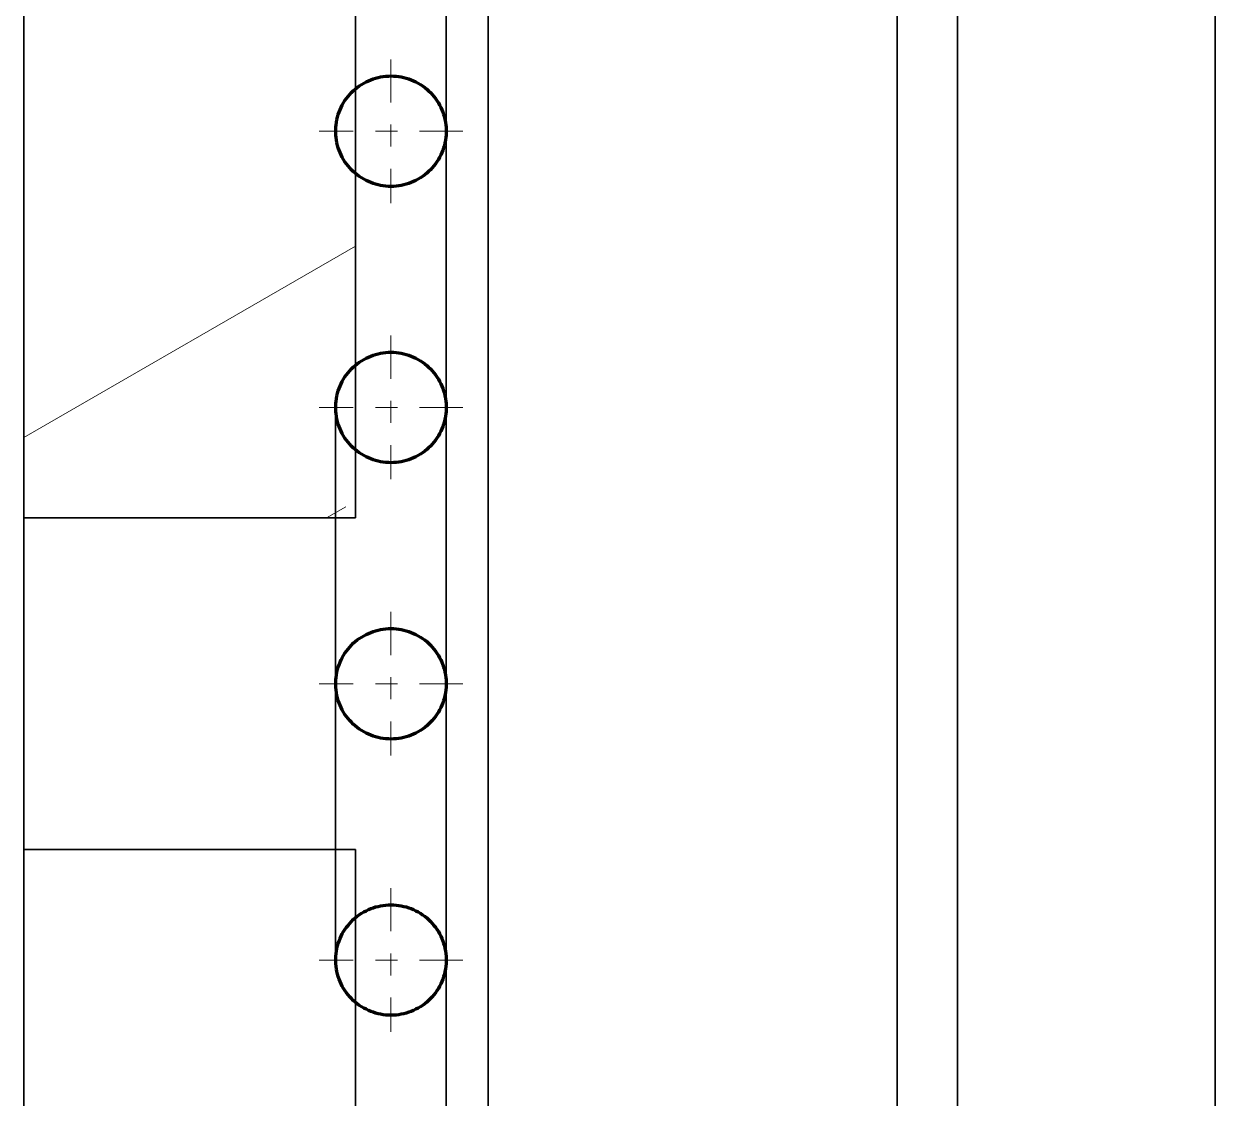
# Model space of a CAD drawing. Extents: x 23 to 587, y 4 to 413.
# Drawn here: x 172.92 to 178.31, y 148.64 to 153.5 of the extents above; entities that cross this region are included whole.
import ezdxf

# ---------------------------------------------------------------- set-up
doc = ezdxf.new("R2010")
doc.units = 0
doc.linetypes.add('DASHDOT', pattern=[18.5, 12, -3, 0.5, -3])
doc.linetypes.add('DASHED', pattern=[15, 12, -3])
doc.layers.get('0').update_dxf_attribs({"lineweight": 13})

# ---------------------------------------------------------------- blocks, each defined once
blk = doc.blocks.new('BLOCK6988')
at = {"color": 7, "linetype": 'DASHDOT', "lineweight": 13, "ltscale": 0.0325}
for p, q in [((1.821, 25.65), (1.821, 24.35)), ((2.471, 25), (1.171, 25))]:
    blk.add_line(p, q, dxfattribs=at)
blk = doc.blocks.new('BLOCK6989')
at = {"color": 7, "linetype": 'DASHDOT', "lineweight": 13, "ltscale": 0.0325}
for p, q in [((1.821, 23.15), (1.821, 21.85)), ((2.471, 22.5), (1.171, 22.5))]:
    blk.add_line(p, q, dxfattribs=at)
blk = doc.blocks.new('BLOCK6990')
at = {"color": 7, "linetype": 'DASHDOT', "lineweight": 13, "ltscale": 0.0325}
for p, q in [((1.821, 20.65), (1.821, 19.35)), ((2.471, 20), (1.171, 20))]:
    blk.add_line(p, q, dxfattribs=at)
blk = doc.blocks.new('BLOCK6991')
at = {"color": 7, "linetype": 'DASHDOT', "lineweight": 13, "ltscale": 0.0325}
for p, q in [((1.821, 18.15), (1.821, 16.85)), ((2.471, 17.5), (1.171, 17.5))]:
    blk.add_line(p, q, dxfattribs=at)
blk = doc.blocks.new('BLOCK7007')
at = {"color": 7, "lineweight": 35}
for p, q in [((6.4, -47.45), (6.4, 47.55)), ((2.7, 45.8), (2.7, 0.05)), ((9.278, 41.372), (9.278, -19.761)), ((-1.5, 18.5), (-1.5, -18.5)), ((1.5, 18.5), (1.5, -18.5))]:
    blk.add_line(p, q, dxfattribs=at)
at = {"color": 7, "lineweight": 35, "ltscale": 0.175}
for p, q in [((-1.5, 28.5), (-1.5, 21.5)), ((1.5, 28.5), (1.5, 21.5))]:
    blk.add_line(p, q, dxfattribs=at)
at = {"color": 7, "lineweight": 35, "ltscale": 0.0625}
for p, q in [((2.321, 27.5), (2.321, 25)), ((2.321, 25), (2.321, 22.5)), ((1.321, 22.5), (1.321, 20)), ((2.321, 22.5), (2.321, 20)), ((1.321, 20), (1.321, 17.5)), ((2.321, 20), (2.321, 17.5)), ((2.321, 17.5), (2.321, 15))]:
    blk.add_line(p, q, dxfattribs=at)
at = {"color": 7, "lineweight": 35, "ltscale": 0.075}
for p, q in [((-1.5, 21.5), (1.5, 21.5)), ((-1.5, 21.5), (-1.5, 18.5)), ((-1.5, 18.5), (1.5, 18.5))]:
    blk.add_line(p, q, dxfattribs=at)
at = {"color": 7, "lineweight": 35}
for centre in [(1.821, 25), (1.821, 22.5), (1.821, 20), (1.821, 17.5)]:
    blk.add_circle(centre, 0.5, dxfattribs=at)
blk.add_open_spline([(6.951, 44.46), (6.947, 44.397), (6.946, 44.307), (6.946, 44.174), (6.946, 44.042), (6.946, 43.858), (6.946, 43.622), (6.946, 43.334), (6.946, 42.995), (6.946, 42.604), (6.946, 42.163), (6.946, 41.671), (6.946, 41.13), (6.946, 40.54), (6.946, 39.901), (6.946, 39.216), (6.946, 38.483), (6.946, 37.705), (6.946, 36.882), (6.946, 36.015), (6.946, 35.106), (6.946, 34.154), (6.946, 33.162), (6.946, 32.13), (6.946, 31.061), (6.946, 29.954), (6.946, 28.812), (6.946, 27.635), (6.946, 26.426), (6.946, 25.185), (6.946, 23.914), (6.946, 22.615), (6.946, 21.289), (6.946, 19.938), (6.946, 18.563), (6.946, 17.165), (6.946, 15.748), (6.946, 14.312), (6.946, 12.859), (6.946, 11.39), (6.946, 9.908), (6.946, 8.415), (6.946, 6.911), (6.946, 5.399), (6.946, 3.881), (6.946, 2.358), (6.946, 0.833), (6.946, -0.694), (6.946, -2.219), (6.946, -3.742), (6.946, -5.26), (6.946, -6.772), (6.946, -8.276), (6.946, -9.77), (6.946, -11.252), (6.946, -12.721), (6.946, -14.175), (6.946, -15.611), (6.946, -17.029), (6.946, -18.427), (6.946, -19.803), (6.946, -20.712), (6.946, -21.163)], degree=3, knots=[0, 0, 0, 0, 0.189433, 0.268467, 0.40013, 0.584286, 0.820495, 1.108622, 1.448322, 1.839192, 2.280765, 2.772517, 3.31386, 3.904152, 4.542687, 5.228707, 5.961393, 6.739873, 7.563221, 8.430454, 9.340541, 10.292398, 11.28489, 12.316835, 13.387005, 14.494125, 15.636877, 16.813898, 18.023788, 19.265104, 20.53637, 21.83607, 23.162657, 24.514551, 25.890141, 27.287789, 28.70583, 30.142576, 31.596315, 33.065316, 34.547829, 36.042088, 37.546313, 39.058714, 40.577488, 42.100827, 43.626917, 45.153939, 46.680075, 48.203507, 49.722421, 51.235007, 52.739465, 54.234002, 55.716838, 57.186207, 58.640359, 60.077562, 61.496104, 62.894296, 64.270472, 65.622993, 65.622993, 65.622993, 65.622993], dxfattribs=at)
blk = doc.blocks.new('BLOCK7029')
at = {"color": 7, "linetype": 'DASHED', "lineweight": 140, "ltscale": 0.000586049}
for p, q in [((1.575, 25.435), (1.596, 25.446)), ((2.047, 25.446), (2.068, 25.435)), ((1.596, 24.554), (1.575, 24.565)), ((2.068, 24.565), (2.047, 24.554))]:
    blk.add_line(p, q, dxfattribs=at)
at = {"color": 7, "linetype": 'DASHED', "lineweight": 140, "ltscale": 0.000586073}
for p, q in [((1.596, 25.446), (1.617, 25.456)), ((1.617, 24.544), (1.596, 24.554))]:
    blk.add_line(p, q, dxfattribs=at)
at = {"color": 7, "linetype": 'DASHED', "lineweight": 140, "ltscale": 0.000586065}
for p, q in [((1.617, 25.456), (1.638, 25.465)), ((1.915, 25.491), (1.938, 25.486)), ((1.638, 24.535), (1.617, 24.544)), ((1.938, 24.514), (1.915, 24.509))]:
    blk.add_line(p, q, dxfattribs=at)
at = {"color": 7, "linetype": 'DASHED', "lineweight": 140, "ltscale": 0.000586068}
for p, q in [((1.638, 25.465), (1.66, 25.473)), ((1.683, 25.48), (1.705, 25.486)), ((1.938, 25.486), (1.96, 25.48)), ((1.433, 25.314), (1.448, 25.332)), ((2.195, 25.332), (2.21, 25.314)), ((1.448, 24.668), (1.433, 24.686)), ((2.21, 24.686), (2.195, 24.668)), ((1.66, 24.527), (1.638, 24.535)), ((1.705, 24.514), (1.683, 24.52)), ((1.96, 24.52), (1.938, 24.514))]:
    blk.add_line(p, q, dxfattribs=at)
at = {"color": 7, "linetype": 'DASHED', "lineweight": 140, "ltscale": 0.000586063}
for p, q in [((1.66, 25.473), (1.683, 25.48)), ((1.728, 25.491), (1.751, 25.495)), ((1.798, 25.499), (1.821, 25.5)), ((1.892, 25.495), (1.915, 25.491)), ((2.005, 25.465), (2.026, 25.456)), ((1.352, 25.172), (1.361, 25.194)), ((1.361, 24.806), (1.352, 24.828)), ((1.683, 24.52), (1.66, 24.527)), ((1.751, 24.505), (1.728, 24.509)), ((1.821, 24.5), (1.798, 24.501)), ((1.915, 24.509), (1.892, 24.505)), ((2.026, 24.544), (2.005, 24.535))]:
    blk.add_line(p, q, dxfattribs=at)
at = {"color": 7, "linetype": 'DASHED', "lineweight": 140, "ltscale": 0.000586062}
for p, q in [((1.705, 25.486), (1.728, 25.491)), ((1.751, 25.495), (1.775, 25.498)), ((1.868, 25.498), (1.892, 25.495)), ((2.282, 25.194), (2.291, 25.172)), ((2.291, 24.828), (2.282, 24.806)), ((1.728, 24.509), (1.705, 24.514)), ((1.775, 24.502), (1.751, 24.505)), ((1.892, 24.505), (1.868, 24.502))]:
    blk.add_line(p, q, dxfattribs=at)
at = {"color": 7, "linetype": 'DASHED', "lineweight": 140, "ltscale": 0.000586067}
for p, q in [((1.775, 25.498), (1.798, 25.499)), ((1.798, 24.501), (1.775, 24.502))]:
    blk.add_line(p, q, dxfattribs=at)
at = {"color": 7, "linetype": 'DASHED', "lineweight": 140, "ltscale": 0.000586066}
for p, q in [((1.821, 25.5), (1.845, 25.499)), ((1.555, 25.423), (1.575, 25.435)), ((1.575, 24.565), (1.555, 24.577)), ((1.845, 24.501), (1.821, 24.5))]:
    blk.add_line(p, q, dxfattribs=at)
at = {"color": 7, "linetype": 'DASHED', "lineweight": 140, "ltscale": 0.000586064}
for p, q in [((1.845, 25.499), (1.868, 25.498)), ((1.448, 25.332), (1.464, 25.349)), ((2.068, 25.435), (2.088, 25.423)), ((2.179, 25.349), (2.195, 25.332)), ((1.464, 24.651), (1.448, 24.668)), ((2.088, 24.577), (2.068, 24.565)), ((2.195, 24.668), (2.179, 24.651)), ((1.868, 24.502), (1.845, 24.501))]:
    blk.add_line(p, q, dxfattribs=at)
at = {"color": 7, "linetype": 'DASHED', "lineweight": 140, "ltscale": 0.00058606}
for p, q in [((1.96, 25.48), (1.983, 25.473)), ((1.37, 25.215), (1.381, 25.236)), ((1.405, 25.277), (1.418, 25.296)), ((2.225, 25.296), (2.238, 25.277)), ((1.381, 24.764), (1.37, 24.785)), ((1.418, 24.704), (1.405, 24.723)), ((2.238, 24.723), (2.225, 24.704)), ((1.983, 24.527), (1.96, 24.52))]:
    blk.add_line(p, q, dxfattribs=at)
at = {"color": 7, "linetype": 'DASHED', "lineweight": 140, "ltscale": 0.000586071}
for p, q in [((1.983, 25.473), (2.005, 25.465)), ((1.392, 25.257), (1.405, 25.277)), ((1.405, 24.723), (1.392, 24.743)), ((2.005, 24.535), (1.983, 24.527))]:
    blk.add_line(p, q, dxfattribs=at)
at = {"color": 7, "linetype": 'DASHED', "lineweight": 140, "ltscale": 0.000586076}
for p, q in [((2.026, 25.456), (2.047, 25.446)), ((2.047, 24.554), (2.026, 24.544))]:
    blk.add_line(p, q, dxfattribs=at)
at = {"color": 7, "linetype": 'DASHED', "lineweight": 140, "ltscale": 0.000586086}
for p, q in [((1.464, 25.349), (1.481, 25.366)), ((2.291, 25.172), (2.298, 25.15)), ((2.298, 24.85), (2.291, 24.828)), ((1.481, 24.634), (1.464, 24.651))]:
    blk.add_line(p, q, dxfattribs=at)
at = {"color": 7, "linetype": 'DASHED', "lineweight": 140, "ltscale": 0.00058604}
for p, q in [((1.481, 25.366), (1.498, 25.381)), ((2.145, 25.381), (2.162, 25.366)), ((1.498, 24.619), (1.481, 24.634)), ((2.162, 24.634), (2.145, 24.619))]:
    blk.add_line(p, q, dxfattribs=at)
at = {"color": 7, "linetype": 'DASHED', "lineweight": 140, "ltscale": 0.000586083}
for p, q in [((1.498, 25.381), (1.516, 25.396)), ((1.535, 25.41), (1.555, 25.423)), ((2.127, 25.396), (2.145, 25.381)), ((2.162, 25.366), (2.179, 25.349)), ((1.516, 24.604), (1.498, 24.619)), ((1.555, 24.577), (1.535, 24.59)), ((2.145, 24.619), (2.127, 24.604)), ((2.179, 24.651), (2.162, 24.634))]:
    blk.add_line(p, q, dxfattribs=at)
at = {"color": 7, "linetype": 'DASHED', "lineweight": 140, "ltscale": 0.000586042}
for p, q in [((1.516, 25.396), (1.535, 25.41)), ((2.108, 25.41), (2.127, 25.396)), ((1.535, 24.59), (1.516, 24.604)), ((2.127, 24.604), (2.108, 24.59))]:
    blk.add_line(p, q, dxfattribs=at)
at = {"color": 7, "linetype": 'DASHED', "lineweight": 140, "ltscale": 0.000586085}
for p, q in [((2.088, 25.423), (2.108, 25.41)), ((1.345, 25.15), (1.352, 25.172)), ((1.352, 24.828), (1.345, 24.85)), ((2.108, 24.59), (2.088, 24.577))]:
    blk.add_line(p, q, dxfattribs=at)
at = {"color": 7, "linetype": 'DASHED', "lineweight": 140, "ltscale": 0.000586075}
for p, q in [((1.381, 25.236), (1.392, 25.257)), ((1.392, 24.743), (1.381, 24.764))]:
    blk.add_line(p, q, dxfattribs=at)
at = {"color": 7, "linetype": 'DASHED', "lineweight": 140, "ltscale": 0.000586057}
for p, q in [((1.418, 25.296), (1.433, 25.314)), ((2.21, 25.314), (2.225, 25.296)), ((1.322, 25.012), (1.323, 25.035)), ((2.32, 25.035), (2.321, 25.012)), ((1.323, 24.965), (1.322, 24.988)), ((2.321, 24.988), (2.32, 24.965)), ((1.433, 24.686), (1.418, 24.704)), ((2.225, 24.704), (2.21, 24.686))]:
    blk.add_line(p, q, dxfattribs=at)
at = {"color": 7, "linetype": 'DASHED', "lineweight": 140, "ltscale": 0.000586072}
for p, q in [((2.238, 25.277), (2.251, 25.257)), ((2.251, 24.743), (2.238, 24.723))]:
    blk.add_line(p, q, dxfattribs=at)
at = {"color": 7, "linetype": 'DASHED', "lineweight": 140, "ltscale": 0.000586077}
for p, q in [((2.251, 25.257), (2.262, 25.236)), ((2.262, 24.764), (2.251, 24.743))]:
    blk.add_line(p, q, dxfattribs=at)
at = {"color": 7, "linetype": 'DASHED', "lineweight": 140, "ltscale": 0.000586059}
for p, q in [((2.262, 25.236), (2.273, 25.215)), ((2.273, 24.785), (2.262, 24.764))]:
    blk.add_line(p, q, dxfattribs=at)
at = {"color": 7, "linetype": 'DASHED', "lineweight": 140, "ltscale": 0.000586045}
for p, q in [((1.333, 25.105), (1.338, 25.128)), ((1.338, 24.872), (1.333, 24.895))]:
    blk.add_line(p, q, dxfattribs=at)
at = {"color": 7, "linetype": 'DASHED', "lineweight": 140, "ltscale": 0.000586043}
for p, q in [((1.338, 25.128), (1.345, 25.15)), ((2.298, 25.15), (2.305, 25.128)), ((1.345, 24.85), (1.338, 24.872)), ((2.305, 24.872), (2.298, 24.85))]:
    blk.add_line(p, q, dxfattribs=at)
at = {"color": 7, "linetype": 'DASHED', "lineweight": 140, "ltscale": 0.000586047}
for p, q in [((1.361, 25.194), (1.37, 25.215)), ((2.273, 25.215), (2.282, 25.194)), ((1.37, 24.785), (1.361, 24.806)), ((2.282, 24.806), (2.273, 24.785))]:
    blk.add_line(p, q, dxfattribs=at)
at = {"color": 7, "linetype": 'DASHED', "lineweight": 140, "ltscale": 0.000586044}
for p, q in [((2.305, 25.128), (2.31, 25.105)), ((2.31, 24.895), (2.305, 24.872))]:
    blk.add_line(p, q, dxfattribs=at)
at = {"color": 7, "linetype": 'DASHED', "lineweight": 140, "ltscale": 0.000586033}
for p, q in [((1.322, 24.988), (1.322, 25.012)), ((2.321, 25.012), (2.321, 24.988))]:
    blk.add_line(p, q, dxfattribs=at)
at = {"color": 7, "linetype": 'DASHED', "lineweight": 140, "ltscale": 0.000586081}
for p, q in [((1.323, 25.035), (1.325, 25.058)), ((2.318, 25.058), (2.32, 25.035)), ((1.325, 24.942), (1.323, 24.965)), ((2.32, 24.965), (2.318, 24.942))]:
    blk.add_line(p, q, dxfattribs=at)
at = {"color": 7, "linetype": 'DASHED', "lineweight": 140, "ltscale": 0.000586052}
for p, q in [((1.325, 25.058), (1.328, 25.082)), ((2.315, 25.082), (2.318, 25.058)), ((1.328, 24.918), (1.325, 24.942)), ((2.318, 24.942), (2.315, 24.918))]:
    blk.add_line(p, q, dxfattribs=at)
at = {"color": 7, "linetype": 'DASHED', "lineweight": 140, "ltscale": 0.000586106}
for p, q in [((1.328, 25.082), (1.333, 25.105)), ((2.31, 25.105), (2.315, 25.082)), ((1.333, 24.895), (1.328, 24.918)), ((2.315, 24.918), (2.31, 24.895))]:
    blk.add_line(p, q, dxfattribs=at)
blk = doc.blocks.new('BLOCK7031')
at = {"color": 7, "linetype": 'DASHED', "lineweight": 140, "ltscale": 0.000586065}
for p, q in [((1.617, 22.956), (1.638, 22.965)), ((1.915, 22.991), (1.938, 22.986)), ((1.638, 22.035), (1.617, 22.044)), ((1.938, 22.014), (1.915, 22.009))]:
    blk.add_line(p, q, dxfattribs=at)
at = {"color": 7, "linetype": 'DASHED', "lineweight": 140, "ltscale": 0.000586068}
for p, q in [((1.638, 22.965), (1.66, 22.973)), ((1.683, 22.98), (1.705, 22.986)), ((1.938, 22.986), (1.96, 22.98)), ((1.433, 22.814), (1.448, 22.832)), ((2.195, 22.832), (2.21, 22.814)), ((1.448, 22.168), (1.433, 22.186)), ((2.21, 22.186), (2.195, 22.168)), ((1.66, 22.027), (1.638, 22.035)), ((1.705, 22.014), (1.683, 22.02)), ((1.96, 22.02), (1.938, 22.014))]:
    blk.add_line(p, q, dxfattribs=at)
at = {"color": 7, "linetype": 'DASHED', "lineweight": 140, "ltscale": 0.000586063}
for p, q in [((1.66, 22.973), (1.683, 22.98)), ((1.728, 22.991), (1.751, 22.995)), ((1.798, 22.999), (1.821, 23)), ((1.892, 22.995), (1.915, 22.991)), ((2.005, 22.965), (2.026, 22.956)), ((1.352, 22.672), (1.361, 22.694)), ((1.361, 22.306), (1.352, 22.328)), ((1.683, 22.02), (1.66, 22.027)), ((1.751, 22.005), (1.728, 22.009)), ((1.821, 22), (1.798, 22.001)), ((1.915, 22.009), (1.892, 22.005)), ((2.026, 22.044), (2.005, 22.035))]:
    blk.add_line(p, q, dxfattribs=at)
at = {"color": 7, "linetype": 'DASHED', "lineweight": 140, "ltscale": 0.000586062}
for p, q in [((1.705, 22.986), (1.728, 22.991)), ((1.751, 22.995), (1.775, 22.998)), ((1.868, 22.998), (1.892, 22.995)), ((2.282, 22.694), (2.291, 22.672)), ((2.291, 22.328), (2.282, 22.306)), ((1.728, 22.009), (1.705, 22.014)), ((1.775, 22.002), (1.751, 22.005)), ((1.892, 22.005), (1.868, 22.002))]:
    blk.add_line(p, q, dxfattribs=at)
at = {"color": 7, "linetype": 'DASHED', "lineweight": 140, "ltscale": 0.000586067}
for p, q in [((1.775, 22.998), (1.798, 22.999)), ((1.798, 22.001), (1.775, 22.002))]:
    blk.add_line(p, q, dxfattribs=at)
at = {"color": 7, "linetype": 'DASHED', "lineweight": 140, "ltscale": 0.000586066}
for p, q in [((1.821, 23), (1.845, 22.999)), ((1.555, 22.923), (1.575, 22.935)), ((1.575, 22.065), (1.555, 22.077)), ((1.845, 22.001), (1.821, 22))]:
    blk.add_line(p, q, dxfattribs=at)
at = {"color": 7, "linetype": 'DASHED', "lineweight": 140, "ltscale": 0.000586064}
for p, q in [((1.845, 22.999), (1.868, 22.998)), ((2.068, 22.935), (2.088, 22.923)), ((1.448, 22.832), (1.464, 22.849)), ((2.179, 22.849), (2.195, 22.832)), ((1.464, 22.151), (1.448, 22.168)), ((2.195, 22.168), (2.179, 22.151)), ((1.868, 22.002), (1.845, 22.001)), ((2.088, 22.077), (2.068, 22.065))]:
    blk.add_line(p, q, dxfattribs=at)
at = {"color": 7, "linetype": 'DASHED', "lineweight": 140, "ltscale": 0.00058606}
for p, q in [((1.96, 22.98), (1.983, 22.973)), ((1.405, 22.777), (1.418, 22.796)), ((2.225, 22.796), (2.238, 22.777)), ((1.37, 22.715), (1.381, 22.736)), ((1.381, 22.264), (1.37, 22.285)), ((1.418, 22.204), (1.405, 22.223)), ((2.238, 22.223), (2.225, 22.204)), ((1.983, 22.027), (1.96, 22.02))]:
    blk.add_line(p, q, dxfattribs=at)
at = {"color": 7, "linetype": 'DASHED', "lineweight": 140, "ltscale": 0.000586071}
for p, q in [((1.983, 22.973), (2.005, 22.965)), ((1.392, 22.757), (1.405, 22.777)), ((1.405, 22.223), (1.392, 22.243)), ((2.005, 22.035), (1.983, 22.027))]:
    blk.add_line(p, q, dxfattribs=at)
at = {"color": 7, "linetype": 'DASHED', "lineweight": 140, "ltscale": 0.000586086}
for p, q in [((1.464, 22.849), (1.481, 22.866)), ((2.291, 22.672), (2.298, 22.65)), ((2.298, 22.35), (2.291, 22.328)), ((1.481, 22.134), (1.464, 22.151))]:
    blk.add_line(p, q, dxfattribs=at)
at = {"color": 7, "linetype": 'DASHED', "lineweight": 140, "ltscale": 0.00058604}
for p, q in [((1.481, 22.866), (1.498, 22.881)), ((2.145, 22.881), (2.162, 22.866)), ((1.498, 22.119), (1.481, 22.134)), ((2.162, 22.134), (2.145, 22.119))]:
    blk.add_line(p, q, dxfattribs=at)
at = {"color": 7, "linetype": 'DASHED', "lineweight": 140, "ltscale": 0.000586083}
for p, q in [((1.498, 22.881), (1.516, 22.896)), ((1.535, 22.91), (1.555, 22.923)), ((2.127, 22.896), (2.145, 22.881)), ((2.162, 22.866), (2.179, 22.849)), ((1.516, 22.104), (1.498, 22.119)), ((2.145, 22.119), (2.127, 22.104)), ((2.179, 22.151), (2.162, 22.134)), ((1.555, 22.077), (1.535, 22.09))]:
    blk.add_line(p, q, dxfattribs=at)
at = {"color": 7, "linetype": 'DASHED', "lineweight": 140, "ltscale": 0.000586042}
for p, q in [((1.516, 22.896), (1.535, 22.91)), ((2.108, 22.91), (2.127, 22.896)), ((1.535, 22.09), (1.516, 22.104)), ((2.127, 22.104), (2.108, 22.09))]:
    blk.add_line(p, q, dxfattribs=at)
at = {"color": 7, "linetype": 'DASHED', "lineweight": 140, "ltscale": 0.000586049}
for p, q in [((1.575, 22.935), (1.596, 22.946)), ((2.047, 22.946), (2.068, 22.935)), ((1.596, 22.054), (1.575, 22.065)), ((2.068, 22.065), (2.047, 22.054))]:
    blk.add_line(p, q, dxfattribs=at)
at = {"color": 7, "linetype": 'DASHED', "lineweight": 140, "ltscale": 0.000586073}
for p, q in [((1.596, 22.946), (1.617, 22.956)), ((1.617, 22.044), (1.596, 22.054))]:
    blk.add_line(p, q, dxfattribs=at)
at = {"color": 7, "linetype": 'DASHED', "lineweight": 140, "ltscale": 0.000586076}
for p, q in [((2.026, 22.956), (2.047, 22.946)), ((2.047, 22.054), (2.026, 22.044))]:
    blk.add_line(p, q, dxfattribs=at)
at = {"color": 7, "linetype": 'DASHED', "lineweight": 140, "ltscale": 0.000586085}
for p, q in [((2.088, 22.923), (2.108, 22.91)), ((1.345, 22.65), (1.352, 22.672)), ((1.352, 22.328), (1.345, 22.35)), ((2.108, 22.09), (2.088, 22.077))]:
    blk.add_line(p, q, dxfattribs=at)
at = {"color": 7, "linetype": 'DASHED', "lineweight": 140, "ltscale": 0.000586075}
for p, q in [((1.381, 22.736), (1.392, 22.757)), ((1.392, 22.243), (1.381, 22.264))]:
    blk.add_line(p, q, dxfattribs=at)
at = {"color": 7, "linetype": 'DASHED', "lineweight": 140, "ltscale": 0.000586057}
for p, q in [((1.418, 22.796), (1.433, 22.814)), ((2.21, 22.814), (2.225, 22.796)), ((1.322, 22.512), (1.323, 22.535)), ((2.32, 22.535), (2.321, 22.512)), ((1.323, 22.465), (1.322, 22.488)), ((2.321, 22.488), (2.32, 22.465)), ((1.433, 22.186), (1.418, 22.204)), ((2.225, 22.204), (2.21, 22.186))]:
    blk.add_line(p, q, dxfattribs=at)
at = {"color": 7, "linetype": 'DASHED', "lineweight": 140, "ltscale": 0.000586072}
for p, q in [((2.238, 22.777), (2.251, 22.757)), ((2.251, 22.243), (2.238, 22.223))]:
    blk.add_line(p, q, dxfattribs=at)
at = {"color": 7, "linetype": 'DASHED', "lineweight": 140, "ltscale": 0.000586077}
for p, q in [((2.251, 22.757), (2.262, 22.736)), ((2.262, 22.264), (2.251, 22.243))]:
    blk.add_line(p, q, dxfattribs=at)
at = {"color": 7, "linetype": 'DASHED', "lineweight": 140, "ltscale": 0.000586043}
for p, q in [((1.338, 22.628), (1.345, 22.65)), ((2.298, 22.65), (2.305, 22.628)), ((1.345, 22.35), (1.338, 22.372)), ((2.305, 22.372), (2.298, 22.35))]:
    blk.add_line(p, q, dxfattribs=at)
at = {"color": 7, "linetype": 'DASHED', "lineweight": 140, "ltscale": 0.000586047}
for p, q in [((1.361, 22.694), (1.37, 22.715)), ((2.273, 22.715), (2.282, 22.694)), ((1.37, 22.285), (1.361, 22.306)), ((2.282, 22.306), (2.273, 22.285))]:
    blk.add_line(p, q, dxfattribs=at)
at = {"color": 7, "linetype": 'DASHED', "lineweight": 140, "ltscale": 0.000586059}
for p, q in [((2.262, 22.736), (2.273, 22.715)), ((2.273, 22.285), (2.262, 22.264))]:
    blk.add_line(p, q, dxfattribs=at)
at = {"color": 7, "linetype": 'DASHED', "lineweight": 140, "ltscale": 0.000586081}
for p, q in [((1.323, 22.535), (1.325, 22.558)), ((2.318, 22.558), (2.32, 22.535)), ((1.325, 22.442), (1.323, 22.465)), ((2.32, 22.465), (2.318, 22.442))]:
    blk.add_line(p, q, dxfattribs=at)
at = {"color": 7, "linetype": 'DASHED', "lineweight": 140, "ltscale": 0.000586052}
for p, q in [((1.325, 22.558), (1.328, 22.582)), ((2.315, 22.582), (2.318, 22.558)), ((1.328, 22.418), (1.325, 22.442)), ((2.318, 22.442), (2.315, 22.418))]:
    blk.add_line(p, q, dxfattribs=at)
at = {"color": 7, "linetype": 'DASHED', "lineweight": 140, "ltscale": 0.000586106}
for p, q in [((1.328, 22.582), (1.333, 22.605)), ((2.31, 22.605), (2.315, 22.582)), ((1.333, 22.395), (1.328, 22.418)), ((2.315, 22.418), (2.31, 22.395))]:
    blk.add_line(p, q, dxfattribs=at)
at = {"color": 7, "linetype": 'DASHED', "lineweight": 140, "ltscale": 0.000586045}
for p, q in [((1.333, 22.605), (1.338, 22.628)), ((1.338, 22.372), (1.333, 22.395))]:
    blk.add_line(p, q, dxfattribs=at)
at = {"color": 7, "linetype": 'DASHED', "lineweight": 140, "ltscale": 0.000586044}
for p, q in [((2.305, 22.628), (2.31, 22.605)), ((2.31, 22.395), (2.305, 22.372))]:
    blk.add_line(p, q, dxfattribs=at)
at = {"color": 7, "linetype": 'DASHED', "lineweight": 140, "ltscale": 0.000586033}
for p, q in [((1.322, 22.488), (1.322, 22.512)), ((2.321, 22.512), (2.321, 22.488))]:
    blk.add_line(p, q, dxfattribs=at)
blk = doc.blocks.new('BLOCK7033')
at = {"color": 7, "linetype": 'DASHED', "lineweight": 140, "ltscale": 0.000586063}
for p, q in [((1.66, 20.473), (1.683, 20.48)), ((1.728, 20.491), (1.751, 20.495)), ((1.798, 20.499), (1.821, 20.5)), ((1.892, 20.495), (1.915, 20.491)), ((2.005, 20.465), (2.026, 20.456)), ((1.352, 20.172), (1.361, 20.194)), ((1.361, 19.806), (1.352, 19.828)), ((1.683, 19.52), (1.66, 19.527)), ((2.026, 19.544), (2.005, 19.535)), ((1.751, 19.505), (1.728, 19.509)), ((1.821, 19.5), (1.798, 19.501)), ((1.915, 19.509), (1.892, 19.505))]:
    blk.add_line(p, q, dxfattribs=at)
at = {"color": 7, "linetype": 'DASHED', "lineweight": 140, "ltscale": 0.000586068}
for p, q in [((1.683, 20.48), (1.705, 20.486)), ((1.938, 20.486), (1.96, 20.48)), ((1.638, 20.465), (1.66, 20.473)), ((1.433, 20.314), (1.448, 20.332)), ((2.195, 20.332), (2.21, 20.314)), ((1.448, 19.668), (1.433, 19.686)), ((2.21, 19.686), (2.195, 19.668)), ((1.66, 19.527), (1.638, 19.535)), ((1.705, 19.514), (1.683, 19.52)), ((1.96, 19.52), (1.938, 19.514))]:
    blk.add_line(p, q, dxfattribs=at)
at = {"color": 7, "linetype": 'DASHED', "lineweight": 140, "ltscale": 0.000586062}
for p, q in [((1.705, 20.486), (1.728, 20.491)), ((1.751, 20.495), (1.775, 20.498)), ((1.868, 20.498), (1.892, 20.495)), ((2.282, 20.194), (2.291, 20.172)), ((2.291, 19.828), (2.282, 19.806)), ((1.728, 19.509), (1.705, 19.514)), ((1.775, 19.502), (1.751, 19.505)), ((1.892, 19.505), (1.868, 19.502))]:
    blk.add_line(p, q, dxfattribs=at)
at = {"color": 7, "linetype": 'DASHED', "lineweight": 140, "ltscale": 0.000586067}
for p, q in [((1.775, 20.498), (1.798, 20.499)), ((1.798, 19.501), (1.775, 19.502))]:
    blk.add_line(p, q, dxfattribs=at)
at = {"color": 7, "linetype": 'DASHED', "lineweight": 140, "ltscale": 0.000586066}
for p, q in [((1.821, 20.5), (1.845, 20.499)), ((1.555, 20.423), (1.575, 20.435)), ((1.575, 19.565), (1.555, 19.577)), ((1.845, 19.501), (1.821, 19.5))]:
    blk.add_line(p, q, dxfattribs=at)
at = {"color": 7, "linetype": 'DASHED', "lineweight": 140, "ltscale": 0.000586064}
for p, q in [((1.845, 20.499), (1.868, 20.498)), ((2.068, 20.435), (2.088, 20.423)), ((1.448, 20.332), (1.464, 20.349)), ((2.179, 20.349), (2.195, 20.332)), ((1.464, 19.651), (1.448, 19.668)), ((2.195, 19.668), (2.179, 19.651)), ((2.088, 19.577), (2.068, 19.565)), ((1.868, 19.502), (1.845, 19.501))]:
    blk.add_line(p, q, dxfattribs=at)
at = {"color": 7, "linetype": 'DASHED', "lineweight": 140, "ltscale": 0.000586065}
for p, q in [((1.915, 20.491), (1.938, 20.486)), ((1.617, 20.456), (1.638, 20.465)), ((1.638, 19.535), (1.617, 19.544)), ((1.938, 19.514), (1.915, 19.509))]:
    blk.add_line(p, q, dxfattribs=at)
at = {"color": 7, "linetype": 'DASHED', "lineweight": 140, "ltscale": 0.00058606}
for p, q in [((1.96, 20.48), (1.983, 20.473)), ((1.405, 20.277), (1.418, 20.296)), ((2.225, 20.296), (2.238, 20.277)), ((1.37, 20.215), (1.381, 20.236)), ((1.381, 19.764), (1.37, 19.785)), ((1.418, 19.704), (1.405, 19.723)), ((2.238, 19.723), (2.225, 19.704)), ((1.983, 19.527), (1.96, 19.52))]:
    blk.add_line(p, q, dxfattribs=at)
at = {"color": 7, "linetype": 'DASHED', "lineweight": 140, "ltscale": 0.00058604}
for p, q in [((1.481, 20.366), (1.498, 20.381)), ((2.145, 20.381), (2.162, 20.366)), ((1.498, 19.619), (1.481, 19.634)), ((2.162, 19.634), (2.145, 19.619))]:
    blk.add_line(p, q, dxfattribs=at)
at = {"color": 7, "linetype": 'DASHED', "lineweight": 140, "ltscale": 0.000586083}
for p, q in [((1.498, 20.381), (1.516, 20.396)), ((1.535, 20.41), (1.555, 20.423)), ((2.127, 20.396), (2.145, 20.381)), ((2.162, 20.366), (2.179, 20.349)), ((1.516, 19.604), (1.498, 19.619)), ((2.145, 19.619), (2.127, 19.604)), ((2.179, 19.651), (2.162, 19.634)), ((1.555, 19.577), (1.535, 19.59))]:
    blk.add_line(p, q, dxfattribs=at)
at = {"color": 7, "linetype": 'DASHED', "lineweight": 140, "ltscale": 0.000586042}
for p, q in [((1.516, 20.396), (1.535, 20.41)), ((2.108, 20.41), (2.127, 20.396)), ((1.535, 19.59), (1.516, 19.604)), ((2.127, 19.604), (2.108, 19.59))]:
    blk.add_line(p, q, dxfattribs=at)
at = {"color": 7, "linetype": 'DASHED', "lineweight": 140, "ltscale": 0.000586049}
for p, q in [((1.575, 20.435), (1.596, 20.446)), ((2.047, 20.446), (2.068, 20.435)), ((1.596, 19.554), (1.575, 19.565)), ((2.068, 19.565), (2.047, 19.554))]:
    blk.add_line(p, q, dxfattribs=at)
at = {"color": 7, "linetype": 'DASHED', "lineweight": 140, "ltscale": 0.000586073}
for p, q in [((1.596, 20.446), (1.617, 20.456)), ((1.617, 19.544), (1.596, 19.554))]:
    blk.add_line(p, q, dxfattribs=at)
at = {"color": 7, "linetype": 'DASHED', "lineweight": 140, "ltscale": 0.000586071}
for p, q in [((1.983, 20.473), (2.005, 20.465)), ((1.392, 20.257), (1.405, 20.277)), ((1.405, 19.723), (1.392, 19.743)), ((2.005, 19.535), (1.983, 19.527))]:
    blk.add_line(p, q, dxfattribs=at)
at = {"color": 7, "linetype": 'DASHED', "lineweight": 140, "ltscale": 0.000586076}
for p, q in [((2.026, 20.456), (2.047, 20.446)), ((2.047, 19.554), (2.026, 19.544))]:
    blk.add_line(p, q, dxfattribs=at)
at = {"color": 7, "linetype": 'DASHED', "lineweight": 140, "ltscale": 0.000586085}
for p, q in [((2.088, 20.423), (2.108, 20.41)), ((1.345, 20.15), (1.352, 20.172)), ((1.352, 19.828), (1.345, 19.85)), ((2.108, 19.59), (2.088, 19.577))]:
    blk.add_line(p, q, dxfattribs=at)
at = {"color": 7, "linetype": 'DASHED', "lineweight": 140, "ltscale": 0.000586057}
for p, q in [((1.418, 20.296), (1.433, 20.314)), ((2.21, 20.314), (2.225, 20.296)), ((1.322, 20.012), (1.323, 20.035)), ((1.323, 19.965), (1.322, 19.988)), ((2.32, 20.035), (2.321, 20.012)), ((2.321, 19.988), (2.32, 19.965)), ((1.433, 19.686), (1.418, 19.704)), ((2.225, 19.704), (2.21, 19.686))]:
    blk.add_line(p, q, dxfattribs=at)
at = {"color": 7, "linetype": 'DASHED', "lineweight": 140, "ltscale": 0.000586086}
for p, q in [((1.464, 20.349), (1.481, 20.366)), ((2.291, 20.172), (2.298, 20.15)), ((2.298, 19.85), (2.291, 19.828)), ((1.481, 19.634), (1.464, 19.651))]:
    blk.add_line(p, q, dxfattribs=at)
at = {"color": 7, "linetype": 'DASHED', "lineweight": 140, "ltscale": 0.000586072}
for p, q in [((2.238, 20.277), (2.251, 20.257)), ((2.251, 19.743), (2.238, 19.723))]:
    blk.add_line(p, q, dxfattribs=at)
at = {"color": 7, "linetype": 'DASHED', "lineweight": 140, "ltscale": 0.000586047}
for p, q in [((1.361, 20.194), (1.37, 20.215)), ((2.273, 20.215), (2.282, 20.194)), ((1.37, 19.785), (1.361, 19.806)), ((2.282, 19.806), (2.273, 19.785))]:
    blk.add_line(p, q, dxfattribs=at)
at = {"color": 7, "linetype": 'DASHED', "lineweight": 140, "ltscale": 0.000586075}
for p, q in [((1.381, 20.236), (1.392, 20.257)), ((1.392, 19.743), (1.381, 19.764))]:
    blk.add_line(p, q, dxfattribs=at)
at = {"color": 7, "linetype": 'DASHED', "lineweight": 140, "ltscale": 0.000586077}
for p, q in [((2.251, 20.257), (2.262, 20.236)), ((2.262, 19.764), (2.251, 19.743))]:
    blk.add_line(p, q, dxfattribs=at)
at = {"color": 7, "linetype": 'DASHED', "lineweight": 140, "ltscale": 0.000586059}
for p, q in [((2.262, 20.236), (2.273, 20.215)), ((2.273, 19.785), (2.262, 19.764))]:
    blk.add_line(p, q, dxfattribs=at)
at = {"color": 7, "linetype": 'DASHED', "lineweight": 140, "ltscale": 0.000586081}
for p, q in [((1.323, 20.035), (1.325, 20.058)), ((2.318, 20.058), (2.32, 20.035)), ((1.325, 19.942), (1.323, 19.965)), ((2.32, 19.965), (2.318, 19.942))]:
    blk.add_line(p, q, dxfattribs=at)
at = {"color": 7, "linetype": 'DASHED', "lineweight": 140, "ltscale": 0.000586052}
for p, q in [((1.325, 20.058), (1.328, 20.082)), ((2.315, 20.082), (2.318, 20.058)), ((1.328, 19.918), (1.325, 19.942)), ((2.318, 19.942), (2.315, 19.918))]:
    blk.add_line(p, q, dxfattribs=at)
at = {"color": 7, "linetype": 'DASHED', "lineweight": 140, "ltscale": 0.000586106}
for p, q in [((1.328, 20.082), (1.333, 20.105)), ((2.31, 20.105), (2.315, 20.082)), ((1.333, 19.895), (1.328, 19.918)), ((2.315, 19.918), (2.31, 19.895))]:
    blk.add_line(p, q, dxfattribs=at)
at = {"color": 7, "linetype": 'DASHED', "lineweight": 140, "ltscale": 0.000586045}
for p, q in [((1.333, 20.105), (1.338, 20.128)), ((1.338, 19.872), (1.333, 19.895))]:
    blk.add_line(p, q, dxfattribs=at)
at = {"color": 7, "linetype": 'DASHED', "lineweight": 140, "ltscale": 0.000586043}
for p, q in [((1.338, 20.128), (1.345, 20.15)), ((2.298, 20.15), (2.305, 20.128)), ((1.345, 19.85), (1.338, 19.872)), ((2.305, 19.872), (2.298, 19.85))]:
    blk.add_line(p, q, dxfattribs=at)
at = {"color": 7, "linetype": 'DASHED', "lineweight": 140, "ltscale": 0.000586044}
for p, q in [((2.305, 20.128), (2.31, 20.105)), ((2.31, 19.895), (2.305, 19.872))]:
    blk.add_line(p, q, dxfattribs=at)
at = {"color": 7, "linetype": 'DASHED', "lineweight": 140, "ltscale": 0.000586033}
for p, q in [((1.322, 19.988), (1.322, 20.012)), ((2.321, 20.012), (2.321, 19.988))]:
    blk.add_line(p, q, dxfattribs=at)
blk = doc.blocks.new('BLOCK7035')
at = {"color": 7, "linetype": 'DASHED', "lineweight": 140, "ltscale": 0.000586063}
for p, q in [((1.798, 17.999), (1.821, 18)), ((1.66, 17.973), (1.683, 17.98)), ((1.728, 17.991), (1.751, 17.995)), ((1.892, 17.995), (1.915, 17.991)), ((2.005, 17.965), (2.026, 17.956)), ((1.352, 17.672), (1.361, 17.694)), ((1.361, 17.306), (1.352, 17.328)), ((2.026, 17.044), (2.005, 17.035)), ((1.683, 17.02), (1.66, 17.027)), ((1.751, 17.005), (1.728, 17.009)), ((1.821, 17), (1.798, 17.001)), ((1.915, 17.009), (1.892, 17.005))]:
    blk.add_line(p, q, dxfattribs=at)
at = {"color": 7, "linetype": 'DASHED', "lineweight": 140, "ltscale": 0.000586066}
for p, q in [((1.821, 18), (1.845, 17.999)), ((1.555, 17.923), (1.575, 17.935)), ((1.575, 17.065), (1.555, 17.077)), ((1.845, 17.001), (1.821, 17))]:
    blk.add_line(p, q, dxfattribs=at)
at = {"color": 7, "linetype": 'DASHED', "lineweight": 140, "ltscale": 0.000586083}
for p, q in [((1.498, 17.881), (1.516, 17.896)), ((1.535, 17.91), (1.555, 17.923)), ((2.127, 17.896), (2.145, 17.881)), ((2.162, 17.866), (2.179, 17.849)), ((2.179, 17.151), (2.162, 17.134)), ((1.516, 17.104), (1.498, 17.119)), ((1.555, 17.077), (1.535, 17.09)), ((2.145, 17.119), (2.127, 17.104))]:
    blk.add_line(p, q, dxfattribs=at)
at = {"color": 7, "linetype": 'DASHED', "lineweight": 140, "ltscale": 0.000586042}
for p, q in [((1.516, 17.896), (1.535, 17.91)), ((2.108, 17.91), (2.127, 17.896)), ((1.535, 17.09), (1.516, 17.104)), ((2.127, 17.104), (2.108, 17.09))]:
    blk.add_line(p, q, dxfattribs=at)
at = {"color": 7, "linetype": 'DASHED', "lineweight": 140, "ltscale": 0.000586049}
for p, q in [((1.575, 17.935), (1.596, 17.946)), ((2.047, 17.946), (2.068, 17.935)), ((1.596, 17.054), (1.575, 17.065)), ((2.068, 17.065), (2.047, 17.054))]:
    blk.add_line(p, q, dxfattribs=at)
at = {"color": 7, "linetype": 'DASHED', "lineweight": 140, "ltscale": 0.000586073}
for p, q in [((1.596, 17.946), (1.617, 17.956)), ((1.617, 17.044), (1.596, 17.054))]:
    blk.add_line(p, q, dxfattribs=at)
at = {"color": 7, "linetype": 'DASHED', "lineweight": 140, "ltscale": 0.000586065}
for p, q in [((1.617, 17.956), (1.638, 17.965)), ((1.915, 17.991), (1.938, 17.986)), ((1.638, 17.035), (1.617, 17.044)), ((1.938, 17.014), (1.915, 17.009))]:
    blk.add_line(p, q, dxfattribs=at)
at = {"color": 7, "linetype": 'DASHED', "lineweight": 140, "ltscale": 0.000586068}
for p, q in [((1.638, 17.965), (1.66, 17.973)), ((1.683, 17.98), (1.705, 17.986)), ((1.938, 17.986), (1.96, 17.98)), ((1.433, 17.814), (1.448, 17.832)), ((2.195, 17.832), (2.21, 17.814)), ((1.448, 17.168), (1.433, 17.186)), ((2.21, 17.186), (2.195, 17.168)), ((1.66, 17.027), (1.638, 17.035)), ((1.705, 17.014), (1.683, 17.02)), ((1.96, 17.02), (1.938, 17.014))]:
    blk.add_line(p, q, dxfattribs=at)
at = {"color": 7, "linetype": 'DASHED', "lineweight": 140, "ltscale": 0.000586062}
for p, q in [((1.705, 17.986), (1.728, 17.991)), ((1.751, 17.995), (1.775, 17.998)), ((1.868, 17.998), (1.892, 17.995)), ((2.282, 17.694), (2.291, 17.672)), ((2.291, 17.328), (2.282, 17.306)), ((1.728, 17.009), (1.705, 17.014)), ((1.775, 17.002), (1.751, 17.005)), ((1.892, 17.005), (1.868, 17.002))]:
    blk.add_line(p, q, dxfattribs=at)
at = {"color": 7, "linetype": 'DASHED', "lineweight": 140, "ltscale": 0.000586067}
for p, q in [((1.775, 17.998), (1.798, 17.999)), ((1.798, 17.001), (1.775, 17.002))]:
    blk.add_line(p, q, dxfattribs=at)
at = {"color": 7, "linetype": 'DASHED', "lineweight": 140, "ltscale": 0.000586064}
for p, q in [((1.845, 17.999), (1.868, 17.998)), ((2.068, 17.935), (2.088, 17.923)), ((1.448, 17.832), (1.464, 17.849)), ((2.179, 17.849), (2.195, 17.832)), ((1.464, 17.151), (1.448, 17.168)), ((2.195, 17.168), (2.179, 17.151)), ((2.088, 17.077), (2.068, 17.065)), ((1.868, 17.002), (1.845, 17.001))]:
    blk.add_line(p, q, dxfattribs=at)
at = {"color": 7, "linetype": 'DASHED', "lineweight": 140, "ltscale": 0.00058606}
for p, q in [((1.96, 17.98), (1.983, 17.973)), ((1.405, 17.777), (1.418, 17.796)), ((2.225, 17.796), (2.238, 17.777)), ((1.37, 17.715), (1.381, 17.736)), ((1.381, 17.264), (1.37, 17.285)), ((1.418, 17.204), (1.405, 17.223)), ((2.238, 17.223), (2.225, 17.204)), ((1.983, 17.027), (1.96, 17.02))]:
    blk.add_line(p, q, dxfattribs=at)
at = {"color": 7, "linetype": 'DASHED', "lineweight": 140, "ltscale": 0.000586071}
for p, q in [((1.983, 17.973), (2.005, 17.965)), ((1.392, 17.757), (1.405, 17.777)), ((1.405, 17.223), (1.392, 17.243)), ((2.005, 17.035), (1.983, 17.027))]:
    blk.add_line(p, q, dxfattribs=at)
at = {"color": 7, "linetype": 'DASHED', "lineweight": 140, "ltscale": 0.000586076}
for p, q in [((2.026, 17.956), (2.047, 17.946)), ((2.047, 17.054), (2.026, 17.044))]:
    blk.add_line(p, q, dxfattribs=at)
at = {"color": 7, "linetype": 'DASHED', "lineweight": 140, "ltscale": 0.000586085}
for p, q in [((2.088, 17.923), (2.108, 17.91)), ((1.345, 17.65), (1.352, 17.672)), ((1.352, 17.328), (1.345, 17.35)), ((2.108, 17.09), (2.088, 17.077))]:
    blk.add_line(p, q, dxfattribs=at)
at = {"color": 7, "linetype": 'DASHED', "lineweight": 140, "ltscale": 0.000586057}
for p, q in [((1.418, 17.796), (1.433, 17.814)), ((2.21, 17.814), (2.225, 17.796)), ((1.322, 17.512), (1.323, 17.535)), ((1.323, 17.465), (1.322, 17.488)), ((2.32, 17.535), (2.321, 17.512)), ((2.321, 17.488), (2.32, 17.465)), ((1.433, 17.186), (1.418, 17.204)), ((2.225, 17.204), (2.21, 17.186))]:
    blk.add_line(p, q, dxfattribs=at)
at = {"color": 7, "linetype": 'DASHED', "lineweight": 140, "ltscale": 0.000586086}
for p, q in [((1.464, 17.849), (1.481, 17.866)), ((2.291, 17.672), (2.298, 17.65)), ((2.298, 17.35), (2.291, 17.328)), ((1.481, 17.134), (1.464, 17.151))]:
    blk.add_line(p, q, dxfattribs=at)
at = {"color": 7, "linetype": 'DASHED', "lineweight": 140, "ltscale": 0.00058604}
for p, q in [((1.481, 17.866), (1.498, 17.881)), ((2.145, 17.881), (2.162, 17.866)), ((1.498, 17.119), (1.481, 17.134)), ((2.162, 17.134), (2.145, 17.119))]:
    blk.add_line(p, q, dxfattribs=at)
at = {"color": 7, "linetype": 'DASHED', "lineweight": 140, "ltscale": 0.000586047}
for p, q in [((1.361, 17.694), (1.37, 17.715)), ((2.273, 17.715), (2.282, 17.694)), ((1.37, 17.285), (1.361, 17.306)), ((2.282, 17.306), (2.273, 17.285))]:
    blk.add_line(p, q, dxfattribs=at)
at = {"color": 7, "linetype": 'DASHED', "lineweight": 140, "ltscale": 0.000586075}
for p, q in [((1.381, 17.736), (1.392, 17.757)), ((1.392, 17.243), (1.381, 17.264))]:
    blk.add_line(p, q, dxfattribs=at)
at = {"color": 7, "linetype": 'DASHED', "lineweight": 140, "ltscale": 0.000586072}
for p, q in [((2.238, 17.777), (2.251, 17.757)), ((2.251, 17.243), (2.238, 17.223))]:
    blk.add_line(p, q, dxfattribs=at)
at = {"color": 7, "linetype": 'DASHED', "lineweight": 140, "ltscale": 0.000586077}
for p, q in [((2.251, 17.757), (2.262, 17.736)), ((2.262, 17.264), (2.251, 17.243))]:
    blk.add_line(p, q, dxfattribs=at)
at = {"color": 7, "linetype": 'DASHED', "lineweight": 140, "ltscale": 0.000586059}
for p, q in [((2.262, 17.736), (2.273, 17.715)), ((2.273, 17.285), (2.262, 17.264))]:
    blk.add_line(p, q, dxfattribs=at)
at = {"color": 7, "linetype": 'DASHED', "lineweight": 140, "ltscale": 0.000586052}
for p, q in [((1.325, 17.558), (1.328, 17.582)), ((2.315, 17.582), (2.318, 17.558)), ((1.328, 17.418), (1.325, 17.442)), ((2.318, 17.442), (2.315, 17.418))]:
    blk.add_line(p, q, dxfattribs=at)
at = {"color": 7, "linetype": 'DASHED', "lineweight": 140, "ltscale": 0.000586106}
for p, q in [((1.328, 17.582), (1.333, 17.605)), ((2.31, 17.605), (2.315, 17.582)), ((1.333, 17.395), (1.328, 17.418)), ((2.315, 17.418), (2.31, 17.395))]:
    blk.add_line(p, q, dxfattribs=at)
at = {"color": 7, "linetype": 'DASHED', "lineweight": 140, "ltscale": 0.000586045}
for p, q in [((1.333, 17.605), (1.338, 17.628)), ((1.338, 17.372), (1.333, 17.395))]:
    blk.add_line(p, q, dxfattribs=at)
at = {"color": 7, "linetype": 'DASHED', "lineweight": 140, "ltscale": 0.000586043}
for p, q in [((1.338, 17.628), (1.345, 17.65)), ((2.298, 17.65), (2.305, 17.628)), ((1.345, 17.35), (1.338, 17.372)), ((2.305, 17.372), (2.298, 17.35))]:
    blk.add_line(p, q, dxfattribs=at)
at = {"color": 7, "linetype": 'DASHED', "lineweight": 140, "ltscale": 0.000586044}
for p, q in [((2.305, 17.628), (2.31, 17.605)), ((2.31, 17.395), (2.305, 17.372))]:
    blk.add_line(p, q, dxfattribs=at)
at = {"color": 7, "linetype": 'DASHED', "lineweight": 140, "ltscale": 0.000586033}
for p, q in [((1.322, 17.488), (1.322, 17.512)), ((2.321, 17.512), (2.321, 17.488))]:
    blk.add_line(p, q, dxfattribs=at)
at = {"color": 7, "linetype": 'DASHED', "lineweight": 140, "ltscale": 0.000586081}
for p, q in [((1.323, 17.535), (1.325, 17.558)), ((1.325, 17.442), (1.323, 17.465)), ((2.318, 17.558), (2.32, 17.535)), ((2.32, 17.465), (2.318, 17.442))]:
    blk.add_line(p, q, dxfattribs=at)
blk = doc.blocks.new('BLOCK7063')
at = {"color": 7, "lineweight": 13, "ltscale": 0.086603}
blk.add_line((-1.5, 22.228), (1.5, 23.96), dxfattribs=at)
at = {"color": 7, "linetype": 'DASHED', "lineweight": 13, "ltscale": 0.007532}
blk.add_line((1.239, 21.5), (1.5, 21.651), dxfattribs=at)

msp = doc.modelspace()

# ---------------------------------------------------------------- block references
at = {"lineweight": 0, "xscale": 0.5, "yscale": 0.5, "zscale": 0.5}
for name in ['BLOCK7007', 'BLOCK6988', 'BLOCK7029', 'BLOCK7063', 'BLOCK6989', 'BLOCK7031', 'BLOCK6990', 'BLOCK7033', 'BLOCK6991', 'BLOCK7035']:
    msp.add_blockref(name, (173.6746, 140.5185), dxfattribs=at)

doc.saveas('drawing.dxf')
